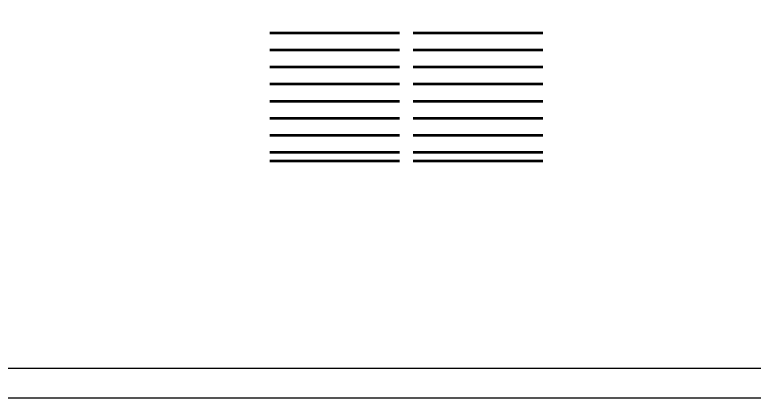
# Model space of a CAD drawing. Header units: millimetres. Extents: x -6419137 to 687965, y -598396 to 179722.
# Drawn here: x 375608 to 397284, y 70101 to 81347 of the extents above; entities that cross this region are included whole.
import ezdxf

# ---------------------------------------------------------------- set-up
doc = ezdxf.new("R2010")
doc.units = ezdxf.units.MM
doc.header["$MEASUREMENT"] = 0
doc.layers.add('Арматура', color=72, linetype='Continuous', lineweight=50)
doc.layers.add('размеры_Ном._пера__96', color=7, linetype='Continuous', lineweight=5)

msp = doc.modelspace()

# ---------------------------------------------------------------- linework, layer by layer
at = {"layer": 'Арматура', "lineweight": 53}
for points in [[(383084.5, 80818.4), (386884.5, 80818.4)], [(387284.5, 80818.4), (391084.5, 80818.4)], [(383084.5, 80318.4), (386884.5, 80318.4)], [(387284.5, 80318.4), (391084.5, 80318.4)], [(383084.5, 79818.4), (386884.5, 79818.4)], [(387284.5, 79818.4), (391084.5, 79818.4)], [(383084.5, 79318.4), (386884.5, 79318.4)], [(387284.5, 79318.4), (391084.5, 79318.4)], [(383084.5, 78818.4), (386884.5, 78818.4)], [(387284.5, 78818.4), (391084.5, 78818.4)], [(383084.5, 78318.4), (386884.5, 78318.4)], [(387284.5, 78318.4), (391084.5, 78318.4)], [(383084.5, 77818.4), (386884.5, 77818.4)], [(387284.5, 77818.4), (391084.5, 77818.4)], [(383084.5, 77318.4), (386884.5, 77318.4)], [(387284.5, 77318.4), (391084.5, 77318.4)], [(383084.5, 77068.4), (386884.5, 77068.4)], [(387284.5, 77068.4), (391084.5, 77068.4)]]:
    msp.add_lwpolyline(points, dxfattribs=at)
at = {"layer": 'размеры_Ном._пера__96', "color": 6, "lineweight": 30}
for points in [[(158705.3, 167372.2), (687965.5, 167372.2), (687965.5, 70101), (158705.3, 70101)], [(159572.2, 166505.3), (687098.6, 166505.3), (687098.6, 70967.9), (159572.2, 70967.9)]]:
    msp.add_lwpolyline(points, close=True, dxfattribs=at)

doc.saveas('drawing.dxf')
